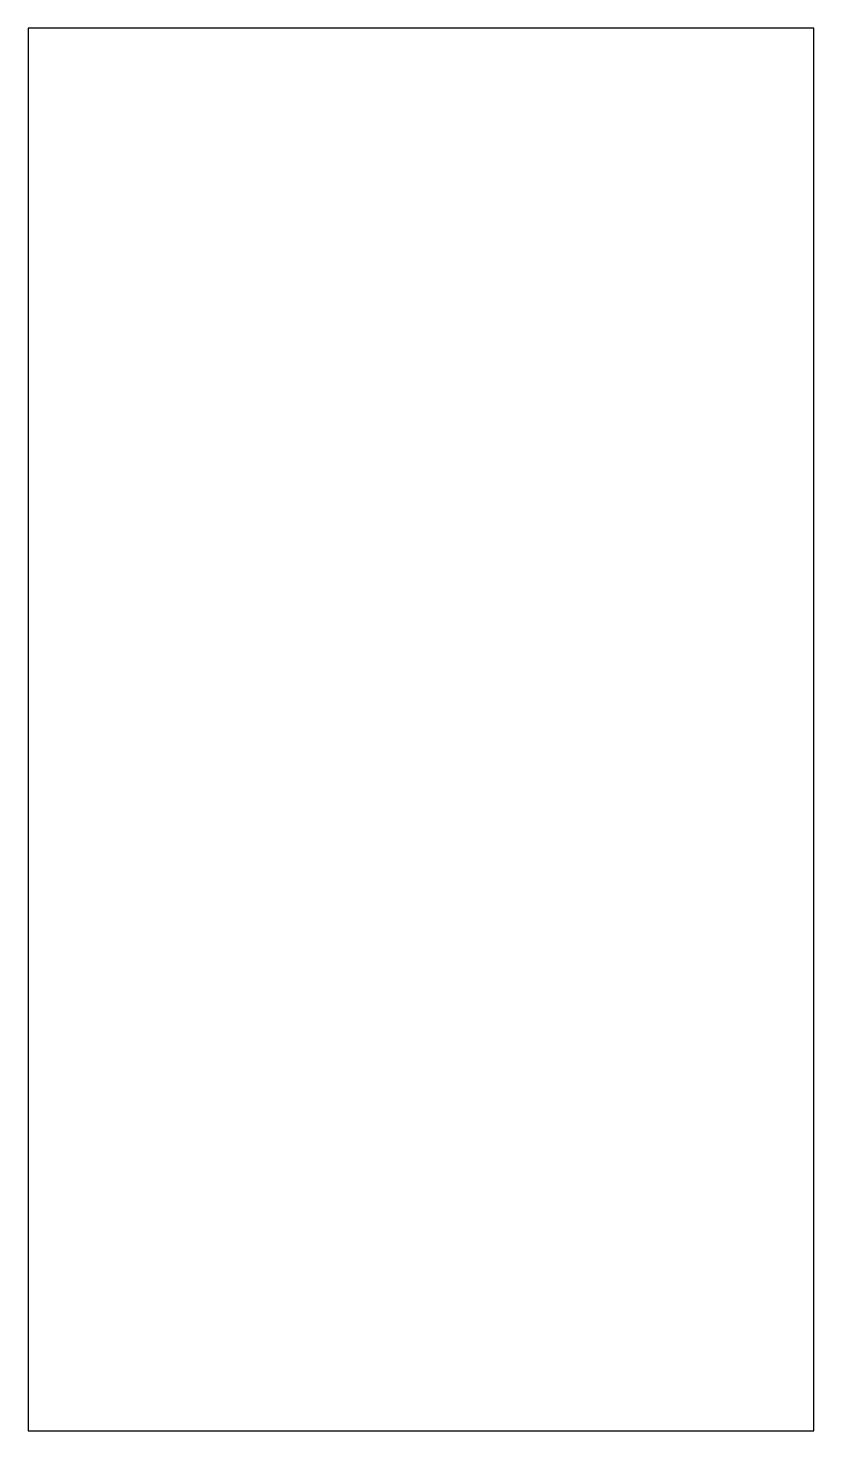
# Model space of a CAD drawing. Header units: millimetres. Extents: x -84 to 0, y 0 to 150.
import ezdxf

# ---------------------------------------------------------------- set-up
doc = ezdxf.new("R2010")
doc.units = ezdxf.units.MM

msp = doc.modelspace()

# ---------------------------------------------------------------- linework, layer by layer
msp.add_lwpolyline([(0, 150), (-84, 150), (-84, 0), (0, 0)], close=True)

doc.saveas('drawing.dxf')
